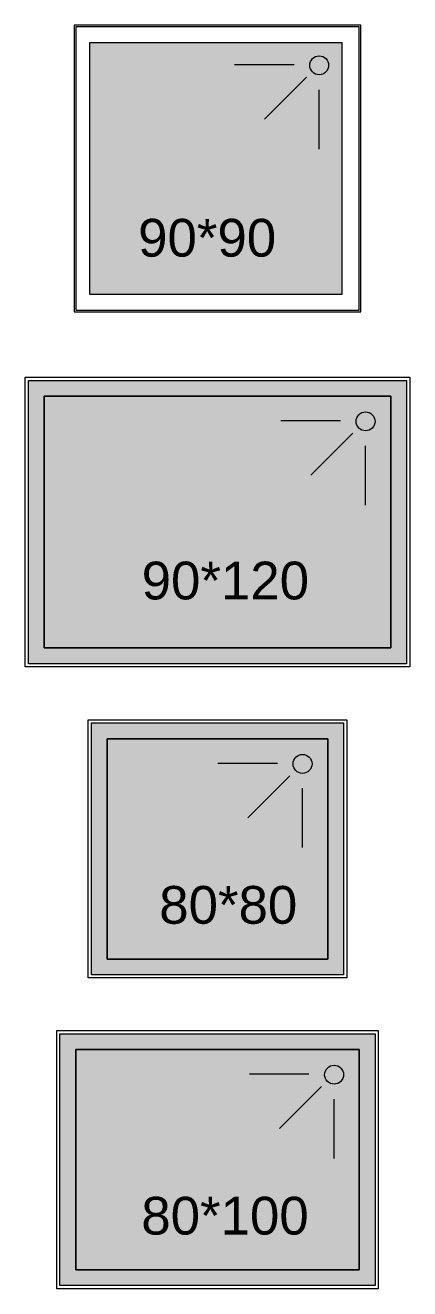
# Model space of a CAD drawing. Header units: metres. Extents: x -159911 to 166640, y -24366 to 155832.
# Drawn here: x 2063 to 14263, y 115693 to 155832 of the extents above; entities that cross this region are included whole.
import ezdxf

# ---------------------------------------------------------------- set-up
doc = ezdxf.new("R2010")
doc.units = ezdxf.units.M
doc.header["$LTSCALE"] = 15
doc.linetypes.add('ACAD_ISO03W100', pattern=[30, 12, -18])
doc.layers.get('0').update_dxf_attribs({"true_color": 0x000000})
doc.layers.add('DV_Furnitures', color=250, linetype='Continuous', lineweight=5, true_color=0x333333)
doc.layers.add('DV_Hatch bathroom', color=7, linetype='Continuous', lineweight=9, true_color=0x7fdfff)
doc.layers.add('DV_Text block', color=20, linetype='Continuous', true_color=0xff3f00)
doc.styles.add('Arial Regular', font='')
doc.styles.get('Arial Regular').set_extended_font_data('Arial')

# ---------------------------------------------------------------- blocks, each defined once
blk = doc.blocks.new('_U981')
at = {"layer": 'DV_Hatch bathroom'}
blk.add_hatch(color=256, dxfattribs=at).paths.add_polyline_path([(7.22, 7.22), (-72.78, 7.22), (-72.78, -72.78), (7.22, -72.78)], flags=0)
at = {"color": 0, "linetype": 'ByBlock', "lineweight": -2}
for p, q in [((-26.87, 0.25), (-8, 0.25)), ((-17.34, -17.09), (-4, -3.75)), ((0, -26.61), (0, -7.75))]:
    blk.add_line(p, q, dxfattribs=at)
at = {"color": 0, "linetype": 'ACAD_ISO03W100', "lineweight": 5}
blk.add_lwpolyline([(13.22, 12.72), (-77.78, 12.72), (-77.78, -78.28), (13.22, -78.28)], close=True, dxfattribs=at)
at = {"color": 0, "linetype": 'ByBlock', "lineweight": -2}
for points in [[(12.72, 12.22), (-77.28, 12.22), (-77.28, -77.78), (12.72, -77.78)], [(-72.78, 7.22), (7.22, 7.22), (7.22, -72.78), (-72.78, -72.78)]]:
    blk.add_lwpolyline(points, close=True, dxfattribs=at)
blk.add_circle((0, 0), 3, dxfattribs=at)
at = {"layer": 'DV_Text block', "insert": (-57.47, -48.78), "char_height": 12, "width": 109.6957, "attachment_point": 1, "style": 'Arial Regular'}
blk.add_mtext('90*90', dxfattribs=at)
blk = doc.blocks.new('_U980')
at = {"layer": 'DV_Hatch bathroom', "extrusion": (0, 0, -1)}
h = blk.add_hatch(color=256, dxfattribs=at)
h.paths.add_polyline_path([(107, 13), (-13, 13), (-13, -77), (107, -77)], flags=0)
h.paths.add_polyline_path([(102, 8), (102, -72), (-8, -72), (-8, 8)], flags=0)
blk.add_hatch(color=256, dxfattribs=at).paths.add_polyline_path([(-8, 8), (-8, -72), (102, -72), (102, 8)], flags=0)
at = {"color": 0, "linetype": 'ByBlock', "lineweight": -2}
for p, q in [((-26.87, 0.25), (-8, 0.25)), ((-17.34, -17.09), (-4, -3.75)), ((0, -26.61), (0, -7.75))]:
    blk.add_line(p, q, dxfattribs=at)
at = {"color": 0, "linetype": 'ACAD_ISO03W100', "lineweight": 5}
blk.add_lwpolyline([(-108, 14), (14, 14), (14, -78), (-108, -78)], close=True, dxfattribs=at)
at = {"color": 0, "linetype": 'ByBlock', "lineweight": -2}
for points in [[(-107, 13), (13, 13), (13, -77), (-107, -77)], [(-107, 13), (13, 13), (13, -77), (-107, -77)], [(-102, 8), (8, 8), (8, -72), (-102, -72)], [(8, 8), (-102, 8), (-102, -72), (8, -72)]]:
    blk.add_lwpolyline(points, close=True, dxfattribs=at)
blk.add_circle((0, 0), 3, dxfattribs=at)
at = {"layer": 'DV_Text block', "insert": (-17.94, -44.57), "char_height": 12, "width": 128.3478, "attachment_point": 3, "style": 'Arial Regular'}
blk.add_mtext('90*120', dxfattribs=at)
blk = doc.blocks.new('_U979')
at = {"layer": 'DV_Hatch bathroom', "extrusion": (0, 0, -1)}
h = blk.add_hatch(color=256, dxfattribs=at)
h.paths.add_polyline_path([(67, 13), (-13, 13), (-13, -67), (67, -67)], flags=0)
h.paths.add_polyline_path([(62, 8), (62, -62), (-8, -62), (-8, 8)], flags=0)
blk.add_hatch(color=256, dxfattribs=at).paths.add_polyline_path([(-8, 8), (-8, -62), (62, -62), (62, 8)], flags=0)
at = {"color": 0, "linetype": 'ByBlock', "lineweight": -2}
for p, q in [((-26.87, 0.25), (-8, 0.25)), ((-17.34, -17.09), (-4, -3.75)), ((0, -26.61), (0, -7.75))]:
    blk.add_line(p, q, dxfattribs=at)
at = {"color": 0, "linetype": 'ACAD_ISO03W100', "lineweight": 5}
blk.add_lwpolyline([(-68, 14), (14, 14), (14, -68), (-68, -68)], close=True, dxfattribs=at)
at = {"color": 0, "linetype": 'ByBlock', "lineweight": -2}
for points in [[(-67, 13), (13, 13), (13, -67), (-67, -67)], [(-67, 13), (13, 13), (13, -67), (-67, -67)], [(-62, 8), (8, 8), (8, -62), (-62, -62)], [(8, 8), (-62, 8), (-62, -62), (8, -62)]]:
    blk.add_lwpolyline(points, close=True, dxfattribs=at)
blk.add_circle((0, 0), 3, dxfattribs=at)
at = {"layer": 'DV_Text block', "insert": (-1.68, -38.79), "char_height": 12, "width": 109.8261, "attachment_point": 3, "style": 'Arial Regular'}
blk.add_mtext('80*80', dxfattribs=at)
blk = doc.blocks.new('_U978')
at = {"layer": 'DV_Hatch bathroom', "true_color": 0xadddf7, "extrusion": (0, 0, -1)}
h = blk.add_hatch(color=141, dxfattribs=at)
h.paths.add_polyline_path([(87, 13), (-13, 13), (-13, -67), (87, -67)], flags=0)
h.paths.add_polyline_path([(82, 8), (82, -62), (-8, -62), (-8, 8)], flags=0)
at = {"layer": 'DV_Hatch bathroom', "extrusion": (0, 0, -1)}
blk.add_hatch(color=256, dxfattribs=at).paths.add_polyline_path([(-8, 8), (-8, -62), (82, -62), (82, 8)], flags=0)
at = {"color": 0, "linetype": 'ByBlock', "lineweight": -2}
for p, q in [((-26.87, 0.25), (-8, 0.25)), ((-17.34, -17.09), (-4, -3.75)), ((0, -26.61), (0, -7.75))]:
    blk.add_line(p, q, dxfattribs=at)
at = {"color": 0, "linetype": 'ACAD_ISO03W100', "lineweight": 5}
blk.add_lwpolyline([(-88, 14), (14, 14), (14, -68), (-88, -68)], close=True, dxfattribs=at)
at = {"color": 0, "linetype": 'ByBlock', "lineweight": -2}
for points in [[(-87, 13), (13, 13), (13, -67), (-87, -67)], [(-87, 13), (13, 13), (13, -67), (-87, -67)], [(-82, 8), (8, 8), (8, -62), (-82, -62)], [(8, 8), (-82, 8), (-82, -62), (8, -62)]]:
    blk.add_lwpolyline(points, close=True, dxfattribs=at)
blk.add_circle((0, 0), 3, dxfattribs=at)
at = {"layer": 'DV_Text block', "insert": (-8.05, -38.79), "char_height": 12, "width": 128.3478, "attachment_point": 3, "style": 'Arial Regular'}
blk.add_mtext('80*100', dxfattribs=at)

msp = doc.modelspace()

# ---------------------------------------------------------------- block references
at = {"layer": 'DV_Furnitures', "xscale": 100, "yscale": 100, "zscale": 100}
for name, p in [('_U981', (11391, 154560)), ('_U980', (12863, 143249)), ('_U979', (10863, 132367)), ('_U978', (11863, 122493))]:
    msp.add_blockref(name, p, dxfattribs=at)

doc.saveas('drawing.dxf')
